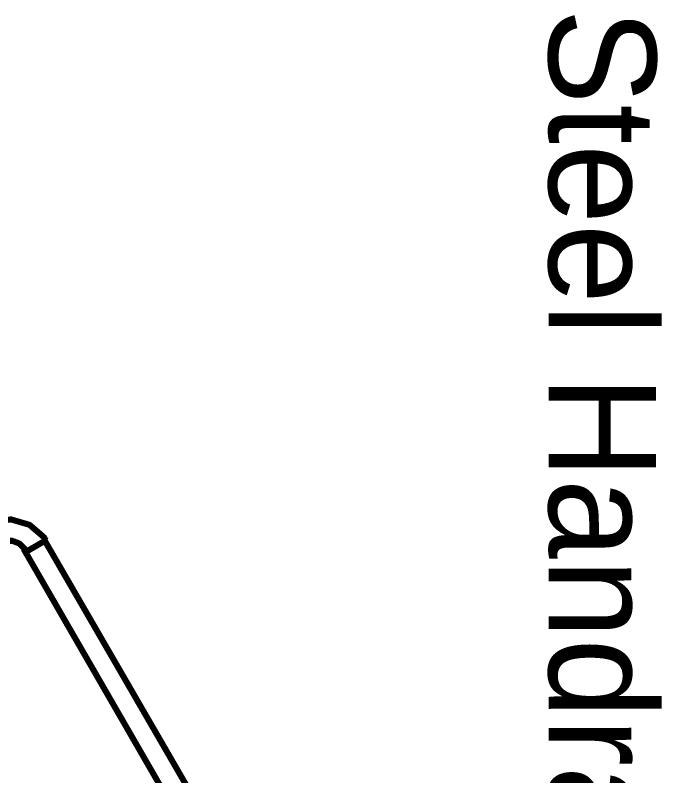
# Model space of a CAD drawing. Extents: x 0 to 11.7, y 0 to 16.5.
# Drawn here: x 7.941 to 9.006, y 10.567 to 11.82 of the extents above; entities that cross this region are included whole.
import ezdxf

# ---------------------------------------------------------------- set-up
doc = ezdxf.new("R2010")
doc.units = 0
doc.layers.get('0').update_dxf_attribs({"linetype": 'CONTINUOUS'})

msp = doc.modelspace()

# ---------------------------------------------------------------- linework, layer by layer
at = {"color": 0, "const_width": 0.01}
for points in [[(7.99104, 10.955), (7.98774, 10.9605), (7.96414, 10.9808), (7.93425, 10.9896), (7.92779, 10.9894)], [(7.95833, 10.9377), (7.95714, 10.9403), (7.9476, 10.9499), (7.93587, 10.9544), (7.93197, 10.9544)], [(7.98942, 10.9544), (7.95779, 10.9361)], [(8.49278, 10.0844), (7.98942, 10.9544)], [(8.22444, 10.4728), (7.95443, 10.9411)]]:
    msp.add_lwpolyline(points, dxfattribs=at)

# ---------------------------------------------------------------- texts
at = {"color": 0}
msp.add_text('Steel Handrail', height=0.176667, rotation=270, dxfattribs=at).set_placement((8.81944, 11.8311))

doc.saveas('drawing.dxf')
